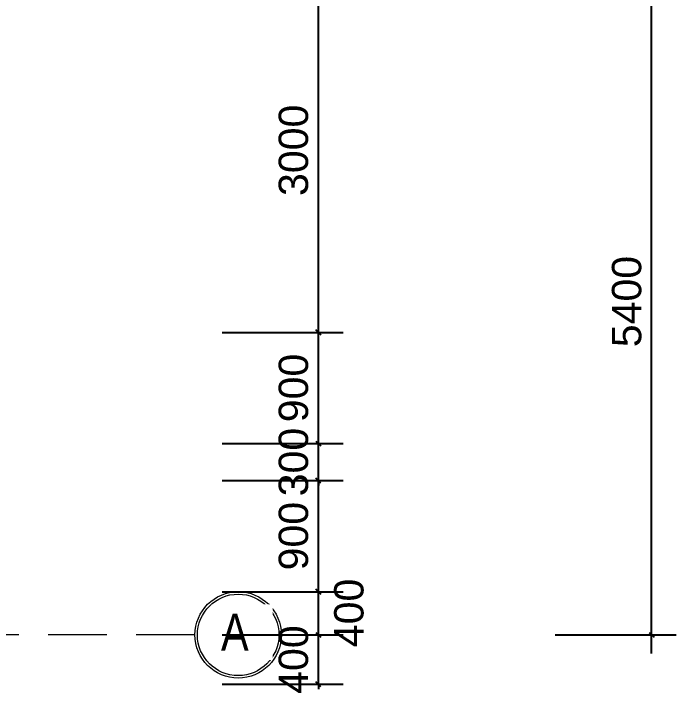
# Model space of a CAD drawing. Header units: millimetres. Extents: x -20510 to 108935, y -243239 to 20306.
# Drawn here: x 38031 to 43400, y -105530 to -99969 of the extents above; entities that cross this region are included whole.
import ezdxf

# ---------------------------------------------------------------- set-up
doc = ezdxf.new("R2010")
doc.units = ezdxf.units.MM
doc.linetypes.add('Hidden', pattern=[714.375, 476.25, -238.125])
for name, color, linetype, lineweight in [('A-ANNO-DIMS', 1, 'Continuous', 9), ('S-GRID', 1, 'Continuous', 9), ('S-GRID-IDEN', 1, 'Continuous', 9)]:
    doc.layers.add(name, color=color, linetype=linetype, lineweight=lineweight)
doc.styles.add('Arial_1', font='arial.ttf', dxfattribs={"width": 0.8, "height": 200})
doc.styles.add('Arial_5', font='arial.ttf', dxfattribs={"height": 238.125})
doc.dimstyles.new('SecretInternalLinAngDimStyle5p4736185', dxfattribs={"dimscale": 304.8, "dimtxt": 242.94927, "dimasz": 0.130208, "dimexe": 0.656168, "dimexo": 0.0625, "dimgap": 0.260417, "dimtad": 1, "dimdec": 0, "dimrnd": 100, "dimzin": 0, "dimdsep": 46, "dimtxsty": 'Arial_5', "dimblk1": 'OBLIQUE', "dimblk2": 'OBLIQUE', "dimsah": 1, "dimcen": 0.09, "dimdle": 0.492126, "dimazin": 0, "dimtfac": 1, "dimtdec": 4, "dimtix": 1, "dimtmove": 0, "dimatfit": 3, "dimfxl": 2.624672, "dimfxlon": 1, "dimtvp": 1, "dimtolj": 1, "dimtzin": 0, "dimarcsym": 2})
doc.dimstyles.new('SecretInternalLinAngDimStyle5p4736185_1', dxfattribs={"dimscale": 304.8, "dimtxt": 242.94927, "dimasz": 0.130208, "dimexe": 0.656168, "dimexo": 0.0625, "dimgap": 0.260417, "dimtad": 1, "dimdec": 0, "dimrnd": 100, "dimzin": 0, "dimdsep": 46, "dimtxsty": 'Arial_5', "dimblk1": 'OBLIQUE', "dimblk2": 'OBLIQUE', "dimsah": 1, "dimcen": 0.09, "dimdle": 0.492126, "dimazin": 0, "dimtfac": 1, "dimtdec": 4, "dimtix": 1, "dimtmove": 2, "dimatfit": 3, "dimfxl": 2.624672, "dimfxlon": 1, "dimtvp": 1, "dimtolj": 1, "dimtzin": 0, "dimarcsym": 2})

# ---------------------------------------------------------------- blocks, each defined once
blk = doc.blocks.new('Grid - TRUC  D1-102336-04_MẶT BẰNG TẦNG 4')
at = {"layer": 'S-GRID-IDEN'}
for radius in [3.5, 3.3]:
    blk.add_circle((0, 0), radius, dxfattribs=at)
blk = doc.blocks.new('_Oblique')
at = {"color": 0, "linetype": 'ByBlock', "lineweight": -2}
blk.add_line((-0.5, -0.5), (0.5, 0.5), dxfattribs=at)
blk = doc.blocks.new('DIMBLOCK117-04_MẶT BẰNG TẦNG 4')
at = {"layer": 'A-ANNO-DIMS', "color": 0, "lineweight": -2, "transparency": 16777216}
for p, q in [((43200, -105150), (43200, -99450)), ((42419.1, -99600), (43400, -99600)), ((42419.1, -105000), (43400, -105000))]:
    blk.add_line(p, q, dxfattribs=at)
at = {"layer": 'Defpoints', "color": 0, "transparency": 16777216}
for p in [(42400, -99600), (43200, -99600), (42400, -105000)]:
    blk.add_point(p, dxfattribs=at)
at = {"layer": 'A-ANNO-DIMS', "color": 0, "lineweight": -2, "transparency": 16777216, "xscale": 39.6875, "yscale": 39.6875, "zscale": 39.6875}
for p, rotation in [((43200, -99600), 90), ((43200, -105000), 270)]:
    blk.add_blockref('_Oblique', p, dxfattribs=dict(at, rotation=rotation))
at = {"layer": 'A-ANNO-DIMS', "color": 0, "transparency": 16777216, "insert": (42999, -102300), "char_height": 238.12, "width": 879.103, "attachment_point": 5, "rotation": 90, "style": 'Arial_5'}
blk.add_mtext('\\A1;5400', dxfattribs=at)
blk = doc.blocks.new('DIMBLOCK121-04_MẶT BẰNG TẦNG 4')
at = {"layer": 'A-ANNO-DIMS', "color": 0, "lineweight": -2, "transparency": 16777216}
for p, q in [((40500, -105000), (40500, -104960.3)), ((39719.1, -105000), (40700, -105000)), ((40500, -105400), (40500, -105000)), ((39719.1, -105400), (40700, -105400)), ((40500, -105400), (40500, -105439.7))]:
    blk.add_line(p, q, dxfattribs=at)
at = {"layer": 'Defpoints', "color": 0, "transparency": 16777216}
for p in [(39700, -105000), (40500, -105000), (39700, -105400)]:
    blk.add_point(p, dxfattribs=at)
at = {"layer": 'A-ANNO-DIMS', "color": 0, "lineweight": -2, "transparency": 16777216, "xscale": 39.6875, "yscale": 39.6875, "zscale": 39.6875}
for p, rotation in [((40500, -105000), 270), ((40500, -105400), 90)]:
    blk.add_blockref('_Oblique', p, dxfattribs=dict(at, rotation=rotation))
at = {"layer": 'A-ANNO-DIMS', "color": 0, "transparency": 16777216, "insert": (40299, -105200), "char_height": 238.12, "width": 659.327, "attachment_point": 5, "rotation": 90, "style": 'Arial_5'}
blk.add_mtext('\\A1;400', dxfattribs=at)
blk = doc.blocks.new('DIMBLOCK122-04_MẶT BẰNG TẦNG 4')
at = {"layer": 'A-ANNO-DIMS', "color": 0, "lineweight": -2, "transparency": 16777216}
for p, q in [((40500, -105150), (40500, -104500)), ((39719.1, -104650), (40700, -104650)), ((39719.1, -105000), (40700, -105000))]:
    blk.add_line(p, q, dxfattribs=at)
at = {"layer": 'Defpoints', "color": 0, "transparency": 16777216}
for p in [(39700, -104650), (40500, -104650), (39700, -105000)]:
    blk.add_point(p, dxfattribs=at)
at = {"layer": 'A-ANNO-DIMS', "color": 0, "lineweight": -2, "transparency": 16777216, "xscale": 39.6875, "yscale": 39.6875, "zscale": 39.6875}
for p, rotation in [((40500, -104650), 90), ((40500, -105000), 270)]:
    blk.add_blockref('_Oblique', p, dxfattribs=dict(at, rotation=rotation))
at = {"layer": 'A-ANNO-DIMS', "color": 0, "transparency": 16777216, "insert": (40627.5, -105099.7), "char_height": 238.12, "width": 659.327, "attachment_point": 1, "rotation": 90, "line_spacing_factor": 0.941778, "style": 'Arial_5'}
blk.add_mtext('\\A1;400', dxfattribs=at)
blk = doc.blocks.new('DIMBLOCK123-04_MẶT BẰNG TẦNG 4')
at = {"layer": 'A-ANNO-DIMS', "color": 0, "lineweight": -2, "transparency": 16777216}
for p, q in [((40500, -104800), (40500, -103600)), ((39719.1, -103750), (40700, -103750)), ((39719.1, -104650), (40700, -104650))]:
    blk.add_line(p, q, dxfattribs=at)
at = {"layer": 'Defpoints', "color": 0, "transparency": 16777216}
for p in [(39700, -103750), (40500, -103750), (39700, -104650)]:
    blk.add_point(p, dxfattribs=at)
at = {"layer": 'A-ANNO-DIMS', "color": 0, "lineweight": -2, "transparency": 16777216, "xscale": 39.6875, "yscale": 39.6875, "zscale": 39.6875}
for p, rotation in [((40500, -103750), 90), ((40500, -104650), 270)]:
    blk.add_blockref('_Oblique', p, dxfattribs=dict(at, rotation=rotation))
at = {"layer": 'A-ANNO-DIMS', "color": 0, "transparency": 16777216, "insert": (40299, -104200), "char_height": 238.12, "width": 659.327, "attachment_point": 5, "rotation": 90, "style": 'Arial_5'}
blk.add_mtext('\\A1;900', dxfattribs=at)
blk = doc.blocks.new('DIMBLOCK124-04_MẶT BẰNG TẦNG 4')
at = {"layer": 'A-ANNO-DIMS', "color": 0, "lineweight": -2, "transparency": 16777216}
for p, q in [((40500, -103450), (40500, -103410.3)), ((39719.1, -103450), (40700, -103450)), ((40500, -103750), (40500, -103450)), ((39719.1, -103750), (40700, -103750)), ((40500, -103750), (40500, -103789.7))]:
    blk.add_line(p, q, dxfattribs=at)
at = {"layer": 'Defpoints', "color": 0, "transparency": 16777216}
for p in [(39700, -103450), (40500, -103450), (39700, -103750)]:
    blk.add_point(p, dxfattribs=at)
at = {"layer": 'A-ANNO-DIMS', "color": 0, "lineweight": -2, "transparency": 16777216, "xscale": 39.6875, "yscale": 39.6875, "zscale": 39.6875}
for p, rotation in [((40500, -103450), 270), ((40500, -103750), 90)]:
    blk.add_blockref('_Oblique', p, dxfattribs=dict(at, rotation=rotation))
at = {"layer": 'A-ANNO-DIMS', "color": 0, "transparency": 16777216, "insert": (40299, -103600), "char_height": 238.12, "width": 659.327, "attachment_point": 5, "rotation": 90, "style": 'Arial_5'}
blk.add_mtext('\\A1;300', dxfattribs=at)
blk = doc.blocks.new('DIMBLOCK125-04_MẶT BẰNG TẦNG 4')
at = {"layer": 'A-ANNO-DIMS', "color": 0, "lineweight": -2, "transparency": 16777216}
for p, q in [((40500, -103600), (40500, -102400)), ((39719.1, -102550), (40700, -102550)), ((39719.1, -103450), (40700, -103450))]:
    blk.add_line(p, q, dxfattribs=at)
at = {"layer": 'Defpoints', "color": 0, "transparency": 16777216}
for p in [(39700, -102550), (40500, -102550), (39700, -103450)]:
    blk.add_point(p, dxfattribs=at)
at = {"layer": 'A-ANNO-DIMS', "color": 0, "lineweight": -2, "transparency": 16777216, "xscale": 39.6875, "yscale": 39.6875, "zscale": 39.6875}
for p, rotation in [((40500, -102550), 90), ((40500, -103450), 270)]:
    blk.add_blockref('_Oblique', p, dxfattribs=dict(at, rotation=rotation))
at = {"layer": 'A-ANNO-DIMS', "color": 0, "transparency": 16777216, "insert": (40299, -103000), "char_height": 238.12, "width": 659.327, "attachment_point": 5, "rotation": 90, "style": 'Arial_5'}
blk.add_mtext('\\A1;900', dxfattribs=at)
blk = doc.blocks.new('DIMBLOCK126-04_MẶT BẰNG TẦNG 4')
at = {"layer": 'A-ANNO-DIMS', "color": 0, "lineweight": -2, "transparency": 16777216}
for p, q in [((40500, -102700), (40500, -99450)), ((39719.1, -99600), (40700, -99600)), ((39719.1, -102550), (40700, -102550))]:
    blk.add_line(p, q, dxfattribs=at)
at = {"layer": 'Defpoints', "color": 0, "transparency": 16777216}
for p in [(39700, -99600), (40500, -99600), (39700, -102550)]:
    blk.add_point(p, dxfattribs=at)
at = {"layer": 'A-ANNO-DIMS', "color": 0, "lineweight": -2, "transparency": 16777216, "xscale": 39.6875, "yscale": 39.6875, "zscale": 39.6875}
for p, rotation in [((40500, -99600), 90), ((40500, -102550), 270)]:
    blk.add_blockref('_Oblique', p, dxfattribs=dict(at, rotation=rotation))
at = {"layer": 'A-ANNO-DIMS', "color": 0, "transparency": 16777216, "insert": (40299, -101075), "char_height": 238.12, "width": 879.103, "attachment_point": 5, "rotation": 90, "style": 'Arial_5'}
blk.add_mtext('\\A1;3000', dxfattribs=at)

msp = doc.modelspace()

# ---------------------------------------------------------------- linework, layer by layer
at = {"layer": 'S-GRID', "linetype": 'Hidden'}
msp.add_line((39500, -105000), (-3000, -105000), dxfattribs=at)

# ---------------------------------------------------------------- block references
at = {"layer": 'S-GRID-IDEN', "xscale": 99.99999999999991, "yscale": 99.99999999999991, "zscale": 99.99999999999991, "rotation": 90}
msp.add_blockref('Grid - TRUC  D1-102336-04_MẶT BẰNG TẦNG 4', (39850, -105000), dxfattribs=at)

# ---------------------------------------------------------------- dimensions: what is measured, and where the dimension line sits
at = {"layer": 'A-ANNO-DIMS'}
for base, p1, p2, override, picture, middle in [((40500, -99600), (39700, -102550), (39700, -99600), {"dimpost": '<>', "dimfxl": 2950}, 'DIMBLOCK126-04_MẶT BẰNG TẦNG 4', (40299, -101075)), ((43200, -99600), (42400, -105000), (42400, -99600), {"dimpost": '<>', "dimfxl": 5400}, 'DIMBLOCK117-04_MẶT BẰNG TẦNG 4', (42999, -102300)), ((40500, -102550), (39700, -103450), (39700, -102550), {"dimpost": '<>', "dimfxl": 900}, 'DIMBLOCK125-04_MẶT BẰNG TẦNG 4', (40299, -103000)), ((40500, -103450), (39700, -103750), (39700, -103450), {"dimpost": '<>', "dimfxl": 300}, 'DIMBLOCK124-04_MẶT BẰNG TẦNG 4', (40299, -103600))]:
    dim = msp.add_linear_dim(base=base, p1=p1, p2=p2, angle=90, dimstyle='SecretInternalLinAngDimStyle5p4736185', override=override, dxfattribs=at)
    dim.commit()
    dim.dimension.update_dxf_attribs({"geometry": picture, "text_midpoint": middle})

# ---------------------------------------------------------------- next in the draw order: texts
at = {"layer": 'S-GRID-IDEN', "insert": (39711, -104827.3), "char_height": 300, "width": 344.726, "attachment_point": 1, "style": 'Arial_1', "bg_fill": 3, "box_fill_scale": 1.25, "bg_fill_color": 9, "bg_fill_true_color": 13158600, "bg_fill_transparency": 0}
msp.add_mtext('A', dxfattribs=at)

# ---------------------------------------------------------------- next in the draw order: dimensions: what is measured, and where the dimension line sits
at = {"layer": 'A-ANNO-DIMS'}
for base, p1, p2, override, picture, middle in [((40500, -103750), (39700, -104650), (39700, -103750), {"dimpost": '<>', "dimfxl": 900}, 'DIMBLOCK123-04_MẶT BẰNG TẦNG 4', (40299, -104200)), ((40500, -105000), (39700, -105400), (39700, -105000), {"dimpost": '<>', "dimfxl": 400}, 'DIMBLOCK121-04_MẶT BẰNG TẦNG 4', (40299, -105200))]:
    dim = msp.add_linear_dim(base=base, p1=p1, p2=p2, angle=90, dimstyle='SecretInternalLinAngDimStyle5p4736185', override=override, dxfattribs=at)
    dim.commit()
    dim.dimension.update_dxf_attribs({"geometry": picture, "text_midpoint": middle})
dim = msp.add_linear_dim(base=(40500, -104650), p1=(39700, -105000), p2=(39700, -104650), angle=90, dimstyle='SecretInternalLinAngDimStyle5p4736185_1', override={"dimpost": '<>', "dimfxl": 350}, dxfattribs=at)
dim.commit()
dim.dimension.update_dxf_attribs({"geometry": 'DIMBLOCK122-04_MẶT BẰNG TẦNG 4', "text_midpoint": (40786.2, -104770.1), "dimtype": 160, "text_rotation": 90})

doc.saveas('drawing.dxf')
